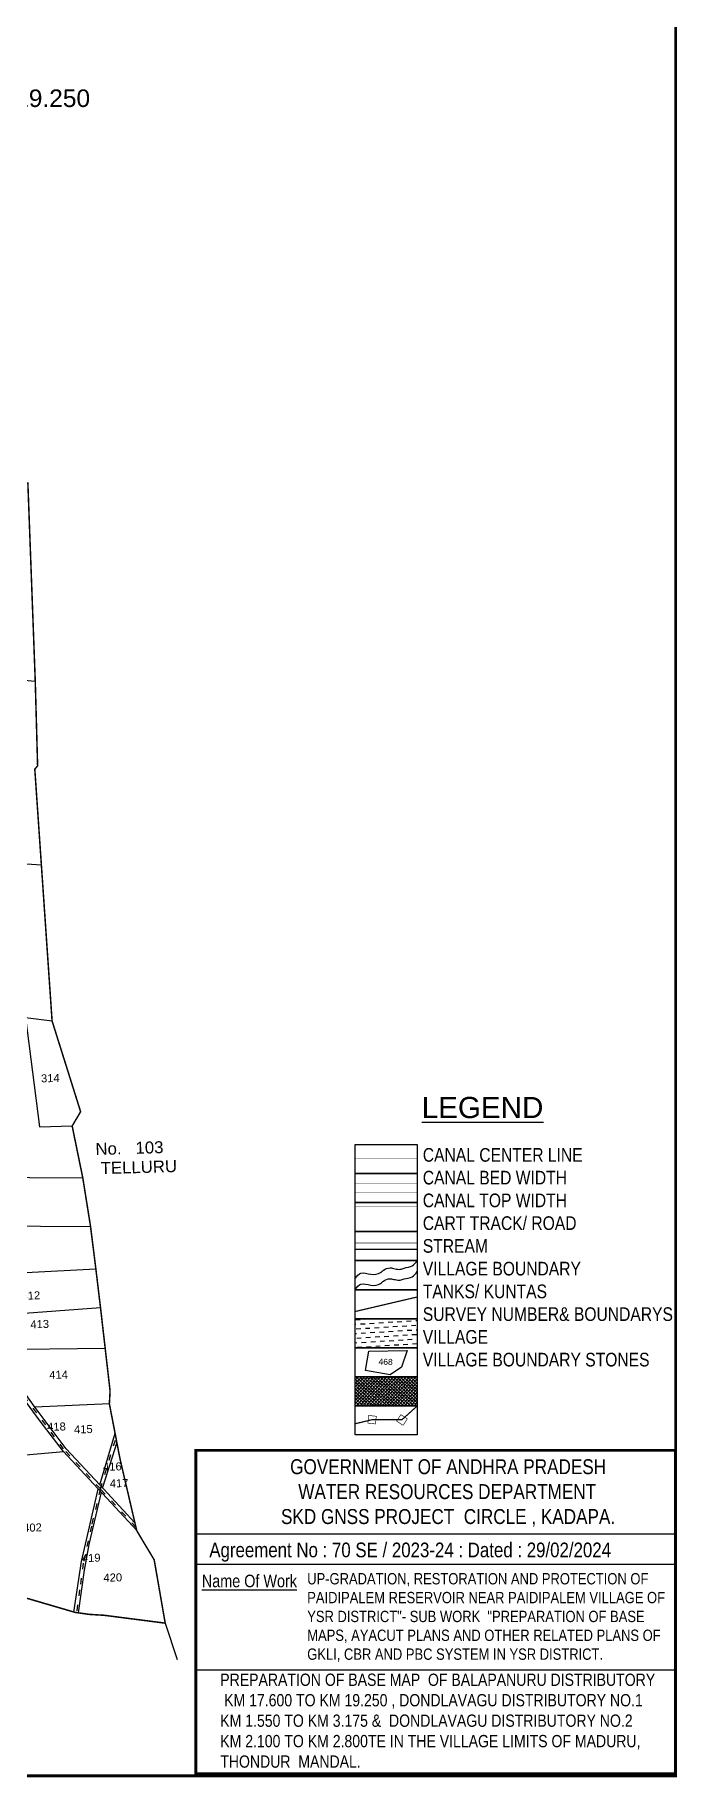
# Model space of a CAD drawing. Header units: millimetres. Extents: x 199160 to 202987, y 1604256 to 1610085.
# Drawn here: x 201704 to 202987, y 1604256 to 1607735 of the extents above; entities that cross this region are included whole.
import ezdxf
from ezdxf import colors
from ezdxf.entities.mleader import LeaderData, LeaderLine
from ezdxf.enums import TextEntityAlignment as Align
from ezdxf.math import Vec2, Vec3

# ---------------------------------------------------------------- set-up
doc = ezdxf.new("R2010")
doc.units = ezdxf.units.MM
for name, pattern in [('ACAD_ISO02W100', [15, 12, -3]), ('ACAD_ISO03W100', [30, 12, -18]), ('HIDDEN2', [0.1875, 0.125, -0.0625])]:
    doc.linetypes.add(name, pattern=pattern)
for name, color, linetype in [('CANAL1', 7, 'Continuous'), ('FRAME 025', 7, 'Continuous'), ('PAPER SIZE', 5, 'Continuous'), ('PLOT NO', 7, 'Continuous'), ('PLOTS', 7, 'Continuous'), ('PLOTS NO', 7, 'Continuous'), ('ROADS', 1, 'Continuous'), ('TABLE', 7, 'Continuous'), ('tank', 4, 'Continuous'), ('TITLEBLOCK', 7, 'Continuous'), ('VILLAGE', 7, 'Continuous'), ('VILLAGE BOUNDRY', 5, 'Continuous'), ('VILLAGE STONES', 240, 'Continuous')]:
    doc.layers.add(name, color=color, linetype=linetype)
doc.styles.add('A', font='arial.ttf')
doc.styles.add('ARIALN', font='ARIALN.TTF')
doc.styles.get("Standard").update_dxf_attribs({"font": 'arial.ttf'})
doc.linetypes.add('DOTS', pattern='A,1e-06,-3,["●",Standard,S=3,R=0,X=-1.25,Y=-1.25],-3', length=6.000001)

msp = doc.modelspace()

# ---------------------------------------------------------------- hatches: boundary and pattern name
at = {"layer": 'tank'}
h = msp.add_hatch(dxfattribs=at)
h.set_pattern_fill('DASH', color=256, scale=73.696237, angle=3.5405, style=0)
h.set_pattern_definition([(3.5405362, (-266673.63, 575813.051), (8.62556109, 9.763333246), [9.21202964, -9.21202964])])
h.paths.add_polyline_path([(202344.1, 1605171), (202467.9, 1605171), (202467.9, 1605113), (202344.1, 1605113)])
at = {"layer": 'VILLAGE', "linetype": 'Continuous'}
h = msp.add_hatch(dxfattribs=at)
h.set_pattern_fill('SACNCR', color=256, scale=49.499293, angle=1.5303, style=0)
h.set_pattern_definition([(46.53031993, (-266673.6304, 575813.0506), (-3.36783231, 3.1925681), []), (46.53031993, (-266670.3502, 575813.138), (-3.36783231, 3.1925681), [0, -4.640558753])])
h.paths.add_polyline_path([(202344.1, 1605055), (202467.9, 1605055), (202467.9, 1604996.9), (202344.1, 1604996.9)])

# ---------------------------------------------------------------- linework, layer by layer
at = {"color": 5, "const_width": 5.6}
msp.add_lwpolyline([(199162.9, 1609712.6), (202984.1, 1609712.6), (202984.1, 1604258.3), (199162.9, 1604258.3)], close=True, dxfattribs=at)
at = {"layer": 'CANAL1', "color": 1, "linetype": 'HIDDEN2', "ltscale": 100, "const_width": 0.607, "elevation": -7.4}
msp.add_lwpolyline([(202344.1, 1605490.1), (202467.9, 1605490.1)], dxfattribs=at)
at = {"layer": 'CANAL1', "color": 5, "ltscale": 100, "const_width": 0.607, "elevation": -7.4}
for points in [[(202467.9, 1605441.2), (202344.1, 1605441.2)], [(202467.9, 1605423), (202344.1, 1605423)]]:
    msp.add_lwpolyline(points, dxfattribs=at)
at = {"layer": 'CANAL1', "color": 1, "ltscale": 100, "const_width": 0.607, "elevation": -7.4}
for points in [[(202467.9, 1605395.3), (202344.1, 1605395.3)], [(202467.9, 1605352.9), (202344.1, 1605352.9)]]:
    msp.add_lwpolyline(points, dxfattribs=at)
at = {"layer": 'FRAME 025', "lineweight": -3}
for points in [[(202025.7, 1604741.8), (202983.3, 1604741.8)], [(202026.2, 1604680.6), (202983.8, 1604680.6)], [(202024.1, 1604469.8), (202981.7, 1604469.8)]]:
    msp.add_lwpolyline(points, dxfattribs=at)
at = {"layer": 'PAPER SIZE', "color": 5, "const_width": 5.7}
msp.add_lwpolyline([(202983.3, 1604262.5), (202025.7, 1604262.5), (202025.7, 1604908.1), (202983.3, 1604908.1)], close=True, dxfattribs=at)
at = {"layer": 'PLOT NO', "elevation": -7.4}
for points in [[(202344.1, 1605519.2), (202467.9, 1605519.2), (202467.9, 1605461.1), (202344.1, 1605461.1)], [(202344.1, 1605461.1), (202467.9, 1605461.1), (202467.9, 1605403.1), (202344.1, 1605403.1)], [(202344.1, 1605403.1), (202467.9, 1605403.1), (202467.9, 1605345.1), (202344.1, 1605345.1)], [(202344.1, 1605345.1), (202467.9, 1605345.1), (202467.9, 1605287.1), (202344.1, 1605287.1)], [(202344.1, 1605287.1), (202467.9, 1605287.1), (202467.9, 1605229), (202344.1, 1605229)], [(202344.1, 1605229), (202467.9, 1605229), (202467.9, 1605171), (202344.1, 1605171)], [(202344.1, 1605171), (202467.9, 1605171), (202467.9, 1605113), (202344.1, 1605113)], [(202344.1, 1605113), (202467.9, 1605113), (202467.9, 1605055), (202344.1, 1605055)], [(202344.1, 1605055), (202467.9, 1605055), (202467.9, 1604996.9), (202344.1, 1604996.9)], [(202344.1, 1604996.9), (202467.9, 1604996.9), (202467.9, 1604938.9), (202344.1, 1604938.9)]]:
    msp.add_lwpolyline(points, close=True, dxfattribs=at)
msp.add_lwpolyline([(202364.8, 1605067.9), (202371.2, 1605106.2), (202447.6, 1605107.8), (202436.5, 1605074.3), (202413.5, 1605059), (202364.8, 1605067.9)], dxfattribs=at)
at = {"layer": 'PLOT NO', "color": 4}
for points in [[(202344.1, 1605251.1, -7.4), (202355.5, 1605262.1, -7.4), (202375.4, 1605259.8, -7.4), (202394.8, 1605263.5, -7.4), (202400.5, 1605268.1, -7.4), (202413.6, 1605272.6, -7.4), (202423.9, 1605270.9, -7.4), (202434.1, 1605269.8, -7.4), (202441.8, 1605272.2, -7.4), (202457.8, 1605276.6, -7.4), (202467.9, 1605287.1, -7.4)], [(202344.1, 1605229.4, -7.4), (202355.5, 1605240.4, -7.4), (202375.4, 1605238, -7.4), (202394.8, 1605241.7, -7.4), (202400.5, 1605246.4, -7.4), (202413.6, 1605250.8, -7.4), (202423.9, 1605249.1, -7.4), (202434.1, 1605248.1, -7.4), (202441.8, 1605250.5, -7.4), (202457.8, 1605254.8, -7.4), (202467.9, 1605265.3, -7.4)]]:
    msp.add_spline(points, degree=3, dxfattribs=at)
at = {"layer": 'PLOTS', "color": 0}
for points in [[(201526, 1606461), (201705.1, 1606444.4)], [(201616.7, 1606309.7), (201616.9, 1606084.2), (201717.3, 1606077.7)], [(201904, 1604763.7), (201834.1, 1604839.4), (201766.7, 1604910.9), (201702.8, 1604996.3), (201622.3, 1605109.3), (201558.5, 1605256.3), (201516.4, 1605354.6), (201480.4, 1605454.6), (201453.8, 1605497.6), (201374, 1605578.7), (201243.3, 1605849.2), (201174.3, 1605852.5)], [(201604.1, 1605782.4), (201738.7, 1605765.8)], [(201685.4, 1605772.4), (201713.6, 1605554.5), (201778.8, 1605556)], [(201761.7, 1604905.6), (201715, 1604966.8), (201617.4, 1605098.2), (201580.1, 1605181.7), (201550.8, 1605258.5), (201516.2, 1605336.4), (201473.4, 1605455.9), (201441.1, 1605499.6), (201364.4, 1605576), (201290.3, 1605735.2)], [(201480.4, 1605454.6), (201800, 1605452.4)], [(201515.6, 1605357), (201815.5, 1605355.3)], [(201826.2, 1605269.8), (201558.5, 1605256.3)], [(201593.5, 1605175.7), (201835.4, 1605193.2)], [(201622.3, 1605109.3), (201844.7, 1605112.4)], [(201853.1, 1605001.2), (201704.4, 1604994.2)], [(201834.1, 1604839.4), (201864.4, 1604942.8)], [(201868, 1604924.2), (201839.3, 1604833.7)], [(201573.5, 1604889), (201761.7, 1604905.6), (201907.7, 1604747.9)], [(201782.2, 1604585.3), (201797.7, 1604686.4), (201830.8, 1604830.9)], [(201836.6, 1604824.7), (201812, 1604719.9), (201802.8, 1604668.6), (201791.1, 1604583.7)]]:
    msp.add_lwpolyline(points, dxfattribs=at)
at = {"layer": 'ROADS', "linetype": 'ACAD_ISO03W100'}
for points in [[(201906.1, 1604754.5), (201835.1, 1604831.1), (201761.8, 1604910.9), (201685.9, 1605012.6), (201619, 1605105.4), (201567.9, 1605223.6), (201543.8, 1605283.9), (201519.7, 1605338.1), (201477.4, 1605453.7), (201448.3, 1605498.5), (201367.8, 1605578.3), (201292.5, 1605738.8), (201237.4, 1605849.5), (201189.6, 1605964.2), (201166.5, 1606006.2), (201126, 1606082.4), (201062.7, 1606163.4), (200991.4, 1606247.4), (200940.7, 1606312.8), (200891.4, 1606385.2), (200876.3, 1606409.2), (200871.6, 1606421.6)], [(201835.1, 1604831.1), (201866.4, 1604932.7)], [(201835.1, 1604831.1), (201817.2, 1604756.9), (201801, 1604682.7), (201793.5, 1604629.6), (201787.3, 1604584.2)]]:
    msp.add_lwpolyline(points, dxfattribs=at)
at = {"layer": 'ROADS', "ltscale": 0.15, "const_width": 1.21, "elevation": -7.4}
msp.add_lwpolyline([(202344.1, 1605322.1), (202467.9, 1605322.1)], dxfattribs=at)
at = {"layer": 'ROADS', "linetype": 'DOTS', "ltscale": 0.5, "elevation": -7.4}
msp.add_lwpolyline([(202344.1, 1605310), (202467.9, 1605310)], dxfattribs=at)
at = {"layer": 'VILLAGE BOUNDRY', "const_width": 3}
msp.add_lwpolyline([(201690.3, 1606841.2), (201705.1, 1606444.4), (201709.8, 1606275.3), (201704.2, 1606268.5), (201738.7, 1605765.8), (201795.7, 1605584.5), (201778.8, 1605556), (201800, 1605452.4), (201815.5, 1605355.3), (201826.2, 1605269.8), (201835.4, 1605193.2), (201854.5, 1605027), (201853.1, 1605001.2), (201874.4, 1604890.9), (201907.7, 1604747.9), (201942.6, 1604689.5), (201964.6, 1604563.1), (201842.7, 1604578.8), (201813.1, 1604580.6), (201784.7, 1604584.6), (201639.1, 1604627.2)], dxfattribs=at)
at = {"layer": 'VILLAGE BOUNDRY', "linetype": 'ACAD_ISO02W100', "ltscale": 2, "const_width": 2.43, "elevation": -7.4}
for points in [[(202344.1, 1605185.5), (202467.9, 1605214.5)], [(202344.1, 1604961.4), (202378.3, 1604969.5), (202437.5, 1604969.5), (202467.9, 1604996.9)]]:
    msp.add_lwpolyline(points, dxfattribs=at)
at = {"layer": 'VILLAGE BOUNDRY'}
msp.add_lwpolyline([(201964.6, 1604563.1), (201988.5, 1604490.3)], dxfattribs=at)
at = {"layer": 'VILLAGE STONES', "const_width": 1.23, "elevation": -7.4}
for points in [[(202370.9, 1604977.9), (202386.2, 1604976.2), (202384.5, 1604960.9), (202369.2, 1604962.6)], [(202426.8, 1604966.6), (202435.1, 1604979.5), (202448.1, 1604971.2), (202439.7, 1604958.2)]]:
    msp.add_lwpolyline(points, close=True, dxfattribs=at)

# ---------------------------------------------------------------- texts
at = {"layer": 'PLOT NO'}
msp.add_text('468', height=12.13, rotation=358.6877, dxfattribs=at).set_placement((202404.8, 1605085, -7.4), align=Align.MIDDLE_CENTER)
at = {"layer": 'PLOTS NO'}
for s, p in [('314', (201716.9, 1605643)), ('412', (201677.9, 1605208.9)), ('413', (201695.6, 1605151.8)), ('414', (201733.2, 1605050.7)), ('418', (201729, 1604947)), ('415', (201782.7, 1604941.8)), ('416', (201840.7, 1604867.3)), ('417', (201854.2, 1604834.1)), ('402', (201681.2, 1604745.5)), ('419', (201798.4, 1604685)), ('420', (201841.5, 1604645.7))]:
    msp.add_text(s, height=15.98, rotation=1.6121, dxfattribs=at).set_placement(p)
at = {"layer": 'ROADS', "linetype": 'ACAD_ISO03W100'}
for s, p in [('No.   103', (201825.6, 1605498)), (' TELLURU', (201826.7, 1605459.5))]:
    msp.add_text(s, height=23.97, rotation=1.6121, dxfattribs=at).set_placement(p)
at = {"layer": 'TABLE', "extrusion": (0.000201441, 0.004807, 0.999988), "style": 'A'}
msp.add_text('%%ULEGEND', height=42.29, rotation=359.9999, dxfattribs=at).set_placement((202598.3, 1605574.2, 7751.2), align=Align.MIDDLE)
at = {"layer": 'TITLEBLOCK', "extrusion": (0.000201441, 0.004807, 0.999988), "style": 'ARIALN'}
msp.add_text('%%UName Of Work', height=25.094, rotation=359.9999, dxfattribs=at).set_placement((202037.7, 1604616.1, 7751.5))
at = {"layer": 'TITLEBLOCK', "extrusion": (0.000201441, 0.004807, 0.999988), "attachment_point": 1, "text_direction": (1, -1e-06, -0.000201), "style": 'ARIALN'}
for s, insert, char_height, width in [('CANAL CENTER LINE \\PCANAL BED WIDTH {\\H1.52882x; }\\PCANAL TOP WIDTH {\\H1.35255x; }\\PCART TRACK/ ROAD{\\H1.4113x; }\\PSTREAM {\\H1.39172x; }\\PVILLAGE BOUNDARY{\\H1.39825x; }\\PTANKS/ KUNTAS{\\H1.39607x; }\\PSURVEY NUMBER& BOUNDARYS{\\H1.3968x; }\\PVILLAGE{\\H1.39655x; }\\PVILLAGE BOUNDARY STONES{\\H1.39664x; }', (202479, 1605511.9, -7.4), 27.254, 571.398), ('\\pi39.07717;GOVERNMENT OF ANDHRA PRADESH  \\P\\pi55.32468;WATER RESOURCES DEPARTMENT      \\P\\pi20.81273;SKD GNSS PROJECT  CIRCLE , KADAPA.', (202175, 1604890.5, -4.6), 29.867, 704.422), ('Agreement No : 70 SE / 2023-24 : Dated : 29/02/2024', (202052.7, 1604724, -5.4), 29.36, 947.701), ('UP-GRADATION, RESTORATION AND PROTECTION OF PAIDIPALEM RESERVOIR NEAR PAIDIPALEM VILLAGE OF YSR DISTRICT"- SUB WORK  "PREPARATION OF BASE MAPS, AYACUT PLANS AND OTHER RELATED PLANS OF GKLI, CBR AND PBC SYSTEM IN YSR DISTRICT.', (202248.2, 1604663.1, -4.8), 22.5845, 729), ('PREPARATION OF BASE MAP  OF {\\C1;BALAPANURU DISTRIBUTORY} {\\C1;  }K{\\C0;M 17.600 TO KM 19.250\\C1; , DONDLAVAGU DISTRIBUTORY NO.1 }KM {\\C0;1.550 TO KM 3.175 \\C1;&  DONDLAVAGU DISTRIBUTORY NO.2   }KM {\\C0;2.100 TO KM 2.800TE\\C1; }IN THE VILLAGE LIMITS OF {\\C5;MADURU}, {\\C5;THONDUR  }MANDAL.', (202074.5, 1604462.3, -10.2), 24.5015, 880.836)]:
    msp.add_mtext(s, dxfattribs=dict(at, insert=insert, char_height=char_height, width=width))

# ---------------------------------------------------------------- leaders
at = {"layer": 'VILLAGE STONES', "color": 1}
ml = msp.add_multileader_mtext('Standard', dxfattribs=at)
ml.set_content('KM19.250', color=1)
ml.set_leader_properties()
ml.build(insert=Vec2(0, 0))
ml.multileader.update_dxf_attribs({"dogleg_length": 0.36, "arrow_head_size": 30})
ctx = ml.context
ctx.base_point, ctx.char_height, ctx.arrow_head_size, ctx.landing_gap_size, ctx.plane_origin = Vec3(201591.6, 1607608.2), 35, 30, 0.09, Vec3(201561.2, 1607393.2)
notes = []
notes.append((ctx, [(0, (1, 1, 0), (201570.6, 1607608.2), (1, 0), 21, [(0, [(201504.4, 1607494.4)], 0, [])])]))
ctx.mtext.insert, ctx.mtext.flow_direction = Vec3(201591.7, 1607626), 5
for ctx, leaders in notes:
    for number, flags, end, landing, length, lines in leaders:
        leader = LeaderData()
        leader.index, (leader.has_last_leader_line, leader.has_dogleg_vector, leader.attachment_direction) = number, flags
        leader.last_leader_point, leader.dogleg_vector, leader.dogleg_length = Vec3(end), Vec3(landing), length
        for number, points, colour, breaks in lines:
            line = LeaderLine()
            line.index, line.vertices, line.color, line.breaks = number, Vec3.list(points), colors.encode_raw_color(colour), breaks
            leader.lines.append(line)
        ctx.leaders.append(leader)

doc.saveas('drawing.dxf')
